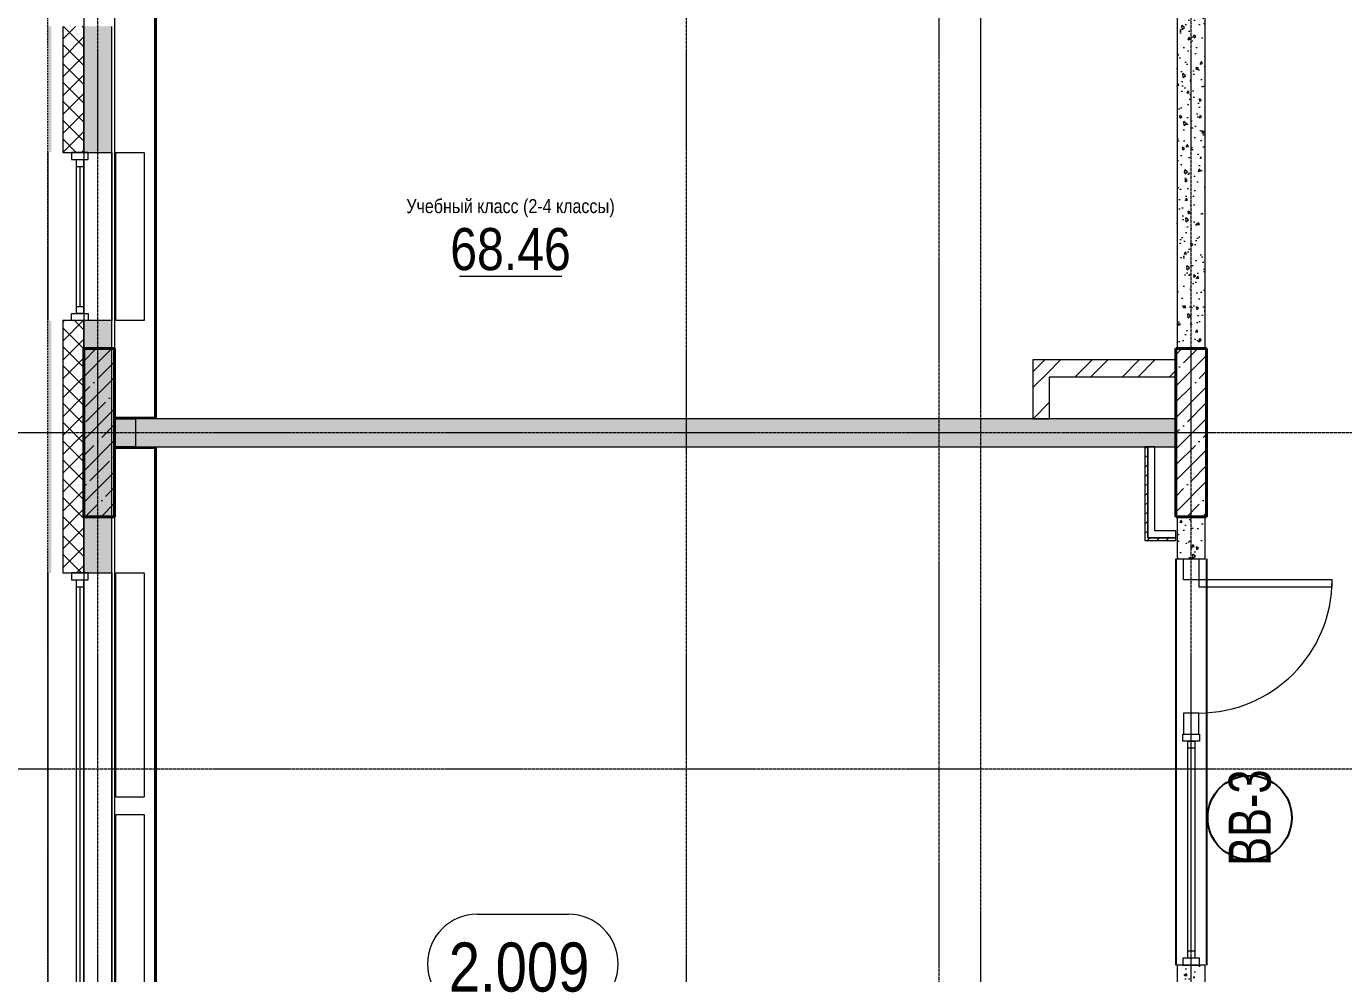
# Model space of a CAD drawing. Header units: millimetres. Extents: x -65509 to 912790, y 446 to 713294.
# Drawn here: x 141686 to 151083, y 168715 to 175475 of the extents above; entities that cross this region are included whole.
import ezdxf
from ezdxf.enums import TextEntityAlignment as Align

# ---------------------------------------------------------------- set-up
doc = ezdxf.new("R2010")
doc.units = ezdxf.units.MM
for name, pattern in [('CENTER2', [28.575, 19.05, -3.175, 3.175, -3.175]), ('DASHED', [19.05, 12.7, -6.35]), ('HIDDEN2', [4.7625, 3.175, -1.5875])]:
    doc.linetypes.add(name, pattern=pattern)
doc.layers.get('Defpoints').update_dxf_attribs({"color": 250})
for name, color, linetype, lineweight in [('A-AREA', 250, 'Continuous', 15), ('A-Wall_Материал_Газоблок_Контур', 250, 'Continuous', 0), ('АР_Area', 250, 'Continuous', 5), ('АР_Витраж', 250, 'Continuous', 13), ('АР_Витраж марка', 250, 'Continuous', 9), ('АР_Двери_витраж', 250, 'Continuous', 9), ('АР_Колонны', 250, 'Continuous', 30), ('АР_Окна', 250, 'Continuous', 5), ('АР_площадь пом', 250, 'Continuous', 5), ('АР_Стены ГКЛ', 250, 'Continuous', 15), ('АР_Стены ЖБ', 250, 'Continuous', 35), ('АР_Стены кирпич', 250, 'Continuous', 20), ('АР_Стены ПЕНОблок', 250, 'Continuous', 20), ('АР_Утеплитель', 250, 'Continuous', 0), ('АР_Штриховка', 250, 'Continuous', 0), ('КМ_Фахверки', 250, 'Continuous', 25), ('ОВ_Отопление', 250, 'Continuous', 5), ('РД_Оси_100', 250, 'Continuous', 0), ('РД_проем_инж перемыч_фахверк', 250, 'Continuous', 18)]:
    doc.layers.add(name, color=color, linetype=linetype, lineweight=lineweight)
doc.layers.add('АР_Делит', color=250, linetype='Continuous', lineweight=0, plot=False)
doc.layers.add('РД_Проем', color=250, linetype='Continuous', lineweight=0, plot=False)
doc.layers.add('АР_Отопительные приборы', color=1, linetype='HIDDEN2', lineweight=0, true_color=0xff0000)
doc.layers.add('Зашивка радиаторов тип 1 (фанера и МДФ)', color=7, linetype='Continuous', lineweight=0, true_color=0x000085)
doc.layers.add('РД_Витраж_вн', color=250, linetype='Continuous')
doc.styles.add('Arial_09', font='ARIALN.TTF', dxfattribs={"width": 0.9})
doc.styles.add('style1', font='ARIALN.TTF')
pattern_1 = [(45, (142195.16, 127275.07), (-112.2532, 112.2532), []), (45, (142307.41, 127275.07), (-112.2532, 112.2532), [198.4375, -39.6875, 0, -39.6875])]

# ---------------------------------------------------------------- blocks, each defined once
blk = doc.blocks.new('СОШ_2200_АР_ОСИ_М100_28.05.24')
at = {"layer": 'АР_Делит', "color": 5, "linetype": 'DASHED'}
blk.add_lwpolyline([(114955, 135155), (114955, -355), (93595.036, -355), (93595.036, 13855), (94145, 13855), (94145, 68320), (66055, 68320), (66055, 13857.73), (83455, 13857.73), (83455, -355), (45245, -355), (45245, 13145), (44695, 13145), (44695, 26755), (45245, 26755), (45245, 68320), (20455, 68320), (20455, 26755), (27955, 26755), (27955, 13145), (-355, 13145), (-355, 100855), (37145, 100855), (37145, 129155)], dxfattribs=at)
at = {"layer": 'РД_Оси_100', "linetype": 'CENTER2'}
for p, q in [((0, -6155), (0, 139938.679)), ((4200, -6155), (4200, 139938.679)), ((29555, 45300), (-5954.958, 45300)), ((29555, 42900), (-5954.958, 42900))]:
    blk.add_line(p, q, dxfattribs=at)
for points in [[(5849.555, 139938.679), (6000, 139538.679), (6000, -6194.559)], [(6300, -6195.83), (6300, 139538.679), (6450, 139938.679)], [(7800, -6155), (7800, 139938.679)]]:
    blk.add_lwpolyline(points, dxfattribs=at)
blk = doc.blocks.new('otv_в_стене')
at = {"linetype": 'Continuous'}
blk.add_lwpolyline([(0, -1), (0, 0), (1, 0), (1, -1)], close=True, dxfattribs=at)
blk.add_solid([(0, -1), (0, 0), (0.5, -0.5), (1, 0)], dxfattribs=at)
blk = doc.blocks.new('MOK-МаркаПом_овал_ареал')
for p, q in [((-2.986, 3.764), (3.522, 3.764)), ((-2.75, -3), (2.75, -3))]:
    blk.add_line(p, q)
for centre, radius, start, end in [((-2.986, 0.215), 3.55, 90, 270), ((3.522, 0.215), 3.55, 270, 90), ((-7.411, 0), 7.161, 0, 0.00095)]:
    blk.add_arc(centre, radius, start, end)
at = {"color": 0, "style": 'style1'}
blk.add_attdef('АР-ПОМЕЩЕНИЕ:НОМЕР', text='', height=3, dxfattribs=at).set_placement((0.261, 0), align=Align.MIDDLE)
blk = doc.blocks.new('MOK-МаркаПомещения1')
at = {"layer": 'A-AREA', "color": 0}
blk.add_line((-3.651, -1.944), (3.649, -1.944), dxfattribs=at)
at = {"layer": 'A-AREA', "color": 0, "style": 'style1'}
blk.add_attdef('АР-ПОМЕЩЕНИЕ:ПЛОЩАДЬ', text='', height=3, dxfattribs=at).set_placement((0, 0), align=Align.MIDDLE)
at = {"layer": 'Defpoints', "style": 'style1', "flags": 8}
blk.add_attdef('АР-ПОМЕЩЕНИЕ:НАИМЕНОВАНИЕ', text='', height=1, dxfattribs=at).set_placement((0, 2.956), align=Align.MIDDLE)
blk = doc.blocks.new('МаркаВитража1')
at = {"layer": 'Defpoints'}
blk.add_circle((0, 0), 3, dxfattribs=at)
at = {"color": 0, "linetype": 'ByBlock', "lineweight": -2, "style": 'Arial_09', "width": 0.9}
blk.add_attdef('АР-ОКНО:НАИМЕНОВАНИЕ', text='', height=3, dxfattribs=at).set_placement((0, 0), align=Align.MIDDLE)

msp = doc.modelspace()

# ---------------------------------------------------------------- hatches: boundary and pattern name
at = {"layer": 'АР_Стены ГКЛ', "linetype": 'Continuous', "lineweight": 0}
h = msp.add_hatch(dxfattribs=at)
h.set_pattern_fill('ANSI31', color=256, scale=15, style=0)
h.set_pattern_definition([(45, (142195.157, 127275.073), (-33.67596, 33.67596), [])])
h.paths.add_polyline_path([(149665.157, 171805.073), (149685.157, 171825.073), (149685.157, 172475.073), (149665.157, 172475.073)], flags=0)
h = msp.add_hatch(dxfattribs=at)
h.set_pattern_fill('ANSI31', color=256, scale=15, style=0)
h.set_pattern_definition([(45, (142195.157, 127275.073), (-33.67596, 33.67596), [])])
h.paths.add_polyline_path([(149885.157, 171805.073), (149885.157, 171825.073), (149685.157, 171825.073), (149665.157, 171805.073)], flags=0)
at = {"layer": 'АР_Штриховка', "linetype": 'Continuous', "lineweight": 0}
h = msp.add_hatch(dxfattribs=at)
h.set_pattern_fill('_U', color=256, style=0, pattern_type=0)
h.set_pattern_definition([(360, (142195.1574, 127275.0729), (-8e-17, 1), [])])
h.paths.add_polyline_path([(141840.157, 143075.073), (141865.157, 143075.073), (141865.157, 143975.073), (141840.157, 143975.073)], flags=0)
h.paths.add_polyline_path([(141840.157, 145175.073), (141865.157, 145175.073), (141865.157, 146075.073), (141840.157, 146075.073)], flags=0)
h.paths.add_polyline_path([(141840.157, 149375.073), (141865.157, 149375.073), (141865.157, 150875.073), (141840.157, 150875.073)], flags=0)
h.paths.add_polyline_path([(141840.157, 153275.073), (141865.157, 153275.073), (141865.157, 154775.073), (141840.157, 154775.073)], flags=0)
h.paths.add_polyline_path([(141840.157, 155975.073), (141865.157, 155975.073), (141865.157, 156875.073), (141840.157, 156875.073)], flags=0)
h.paths.add_polyline_path([(141840.157, 158075.073), (141865.157, 158075.073), (141865.157, 158975.073), (141840.157, 158975.073)], flags=0)
h.paths.add_polyline_path([(141840.157, 162275.073), (141865.157, 162275.073), (141865.157, 164075.073), (141840.157, 164075.073)], flags=0)
h.paths.add_polyline_path([(141840.157, 165275.073), (141865.157, 165275.073), (141865.157, 166175.073), (141840.157, 166175.073)], flags=0)
h.paths.add_polyline_path([(141840.157, 167375.073), (141865.157, 167375.073), (141865.157, 168275.073), (141840.157, 168275.073)], flags=0)
h.paths.add_polyline_path([(141840.157, 171575.073), (141865.157, 171575.073), (141865.157, 173375.073), (141840.157, 173375.073)], flags=0)
h.paths.add_polyline_path([(141840.157, 174575.073), (141865.157, 174575.073), (141865.157, 175475.073), (141840.157, 175475.073)], flags=0)
h.paths.add_polyline_path([(141840.157, 176675.073), (141865.157, 176675.073), (141865.157, 177575.073), (141840.157, 177575.073)], flags=0)
h.paths.add_polyline_path([(141840.157, 180875.073), (141865.157, 180875.073), (141865.157, 182675.073), (141840.157, 182675.073)], flags=0)
h.paths.add_polyline_path([(141840.157, 183875.073), (141865.157, 183875.073), (141865.157, 184775.073), (141840.157, 184775.073)], flags=0)
h.paths.add_polyline_path([(141840.157, 185975.073), (141865.157, 185975.073), (141865.157, 186875.073), (141840.157, 186875.073)], flags=0)
h.paths.add_polyline_path([(141840.157, 190175.073), (141865.157, 190175.073), (141865.157, 191875.073), (141840.157, 191875.073)], flags=0)
h.paths.add_polyline_path([(141840.157, 194275.073), (141865.157, 194275.073), (141865.157, 195175.073), (141840.157, 195175.073)], flags=0)
h.paths.add_polyline_path([(141840.157, 196675.073), (141865.157, 196675.073), (141865.157, 197875.073), (141840.157, 197875.073)], flags=0)
h.paths.add_polyline_path([(141840.157, 200275.073), (141865.157, 200275.073), (141865.157, 201175.073), (141840.157, 201175.073)], flags=0)
h.paths.add_polyline_path([(141840.157, 202675.073), (141865.157, 202675.073), (141865.157, 203875.073), (141840.157, 203875.073)], flags=0)
h.paths.add_polyline_path([(141840.157, 206275.073), (141865.157, 206275.073), (141865.157, 207175.073), (141840.157, 207175.073)], flags=0)
h.paths.add_polyline_path([(141840.157, 208675.073), (141865.157, 208675.073), (141865.157, 210175.073), (141840.157, 210175.073)], flags=0)
h.paths.add_polyline_path([(141840.157, 212575.073), (141865.157, 212575.073), (141865.157, 213475.073), (141840.157, 213475.073)], flags=0)
h.paths.add_polyline_path([(141840.157, 214975.073), (141865.157, 214975.073), (141865.157, 216375.073), (141840.157, 216375.073)], flags=0)
h.paths.add_polyline_path([(141840.157, 217575.073), (141865.157, 217575.073), (141865.157, 218075.073), (141840.157, 218075.073)], flags=0)
h = msp.add_hatch(dxfattribs=at)
h.set_pattern_fill('ANSI37', color=256, scale=30, style=0)
h.set_pattern_definition([(45, (142195.16, 127275.07), (-67.35192, 67.35192), []), (135, (142195.16, 127275.07), (-67.35192, -67.35192), [])])
h.paths.add_polyline_path([(141945.157, 143075.073), (142095.157, 143075.073), (142095.157, 143975.073), (141945.157, 143975.073)], flags=0)
h.paths.add_polyline_path([(141945.157, 145175.073), (142095.157, 145175.073), (142095.157, 146075.073), (141945.157, 146075.073)], flags=0)
h.paths.add_polyline_path([(141945.157, 149375.073), (142095.157, 149375.073), (142095.157, 150875.073), (141945.157, 150875.073)], flags=0)
h.paths.add_polyline_path([(141945.157, 153275.073), (142095.157, 153275.073), (142095.157, 154775.073), (141945.157, 154775.073)], flags=0)
h.paths.add_polyline_path([(141945.157, 155975.073), (142095.157, 155975.073), (142095.157, 156875.073), (141945.157, 156875.073)], flags=0)
h.paths.add_polyline_path([(141945.157, 158075.073), (142095.157, 158075.073), (142095.157, 158975.073), (141945.157, 158975.073)], flags=0)
h.paths.add_polyline_path([(141945.157, 162275.073), (142095.157, 162275.073), (142095.157, 164075.073), (141945.157, 164075.073)], flags=0)
h.paths.add_polyline_path([(141945.157, 165275.073), (142095.157, 165275.073), (142095.157, 166175.073), (141945.157, 166175.073)], flags=0)
h.paths.add_polyline_path([(141945.157, 167375.073), (142095.157, 167375.073), (142095.157, 168275.073), (141945.157, 168275.073)], flags=0)
h.paths.add_polyline_path([(141945.157, 171575.073), (142095.157, 171575.073), (142095.157, 173375.073), (141945.157, 173375.073)], flags=0)
h.paths.add_polyline_path([(141945.157, 174575.073), (142095.157, 174575.073), (142095.157, 175475.073), (141945.157, 175475.073)], flags=0)
h.paths.add_polyline_path([(141945.157, 176675.073), (142095.157, 176675.073), (142095.157, 177575.073), (141945.157, 177575.073)], flags=0)
h.paths.add_polyline_path([(141945.157, 180875.073), (142095.157, 180875.073), (142095.157, 182675.073), (141945.157, 182675.073)], flags=0)
h.paths.add_polyline_path([(141945.157, 183875.073), (142095.157, 183875.073), (142095.157, 184775.073), (141945.157, 184775.073)], flags=0)
h.paths.add_polyline_path([(141945.157, 185975.073), (142095.157, 185975.073), (142095.157, 186875.073), (141945.157, 186875.073)], flags=0)
h.paths.add_polyline_path([(141945.157, 190175.073), (142095.157, 190175.073), (142095.157, 191875.073), (141945.157, 191875.073)], flags=0)
h.paths.add_polyline_path([(141945.157, 194275.073), (142095.157, 194275.073), (142095.157, 195175.073), (141945.157, 195175.073)], flags=0)
h.paths.add_polyline_path([(141945.157, 196675.073), (142095.157, 196675.073), (142095.157, 197875.073), (141945.157, 197875.073)], flags=0)
h.paths.add_polyline_path([(141945.157, 200275.073), (142095.157, 200275.073), (142095.157, 201175.073), (141945.157, 201175.073)], flags=0)
h.paths.add_polyline_path([(141945.157, 202675.073), (142095.157, 202675.073), (142095.157, 203875.073), (141945.157, 203875.073)], flags=0)
h.paths.add_polyline_path([(141945.157, 206275.073), (142095.157, 206275.073), (142095.157, 207175.073), (141945.157, 207175.073)], flags=0)
h.paths.add_polyline_path([(141945.157, 208675.073), (142095.157, 208675.073), (142095.157, 210175.073), (141945.157, 210175.073)], flags=0)
h.paths.add_polyline_path([(141945.157, 212575.073), (142095.157, 212575.073), (142095.157, 213475.073), (141945.157, 213475.073)], flags=0)
h.paths.add_polyline_path([(141945.157, 214975.073), (142095.157, 214975.073), (142095.157, 216375.073), (141945.157, 216375.073)], flags=0)
h.paths.add_polyline_path([(141945.157, 217575.073), (142095.157, 217575.073), (142095.157, 218075.073), (141945.157, 218075.073)], flags=0)
h = msp.add_hatch(dxfattribs=at)
h.set_pattern_fill('AR-CONC', color=256, style=0)
h.set_pattern_definition([(50, (142195.16, 127275.07), (182.18467, -15.93909), [19.05, -209.55]), (355, (142195.16, 127275.07), (-35.24342, 191.05685), [15.24, -167.6406]), (100.45144, (142210.34, 127273.74), (146.94125, 175.11775), [16.19, -178.09024]), (46.1842, (142195.16, 127325.87), (271.07904, -42.04233), [28.575, -314.325]), (96.63556, (142217.75, 127322.37), (237.4041, 247.4261), [24.285, -267.1356]), (351.18415, (142195.16, 127325.87), (237.4041, 247.4261), [22.86, -251.4597]), (21, (142220.56, 127313.17), (151.6144, -102.2652), [19.05, -209.55]), (326, (142220.56, 127313.17), (61.80203, 184.18797), [15.24, -167.64]), (71.45144, (142233.2, 127304.65), (213.41642, 81.92277), [16.19, -178.08994]), (37.5, (142195.16, 127275.07), (3.088603, 84.55504), [0, -165.608, 0, -170.18, 0, -168.275]), (7.5, (142195.16, 127275.07), (66.81966, 100.180575), [0, -97.028, 0, -161.798, 0, -64.135]), (327.5, (142138.515, 127275.07), (135.590595, -5.728744), [0, -63.5, 0, -198.12, 0, -262.89]), (317.5, (142113.12, 127275.07), (148.12918, 25.42649), [0, -82.55, 0, -131.572, 0, -186.69])])
h.paths.add_polyline_path([(142095.157, 143075.073), (142295.157, 143075.073), (142295.157, 143975.073), (142095.157, 143975.073)], flags=0)
h.paths.add_polyline_path([(142095.157, 145175.073), (142295.157, 145175.073), (142295.157, 146075.073), (142095.157, 146075.073)], flags=0)
h.paths.add_polyline_path([(142095.157, 149375.073), (142295.157, 149375.073), (142295.157, 150875.073), (142095.157, 150875.073)], flags=0)
h.paths.add_polyline_path([(142095.157, 153275.073), (142295.157, 153275.073), (142295.157, 154775.073), (142095.157, 154775.073)], flags=0)
h.paths.add_polyline_path([(142095.157, 155975.073), (142295.157, 155975.073), (142295.157, 156875.073), (142095.157, 156875.073)], flags=0)
h.paths.add_polyline_path([(142095.157, 158075.073), (142295.157, 158075.073), (142295.157, 158975.073), (142095.157, 158975.073)], flags=0)
h.paths.add_polyline_path([(142095.157, 162275.073), (142295.157, 162275.073), (142295.157, 164075.073), (142095.157, 164075.073)], flags=0)
h.paths.add_polyline_path([(142095.157, 165275.073), (142295.157, 165275.073), (142295.157, 166175.073), (142095.157, 166175.073)], flags=0)
h.paths.add_polyline_path([(142095.157, 167375.073), (142295.157, 167375.073), (142295.157, 168275.073), (142095.157, 168275.073)], flags=0)
h.paths.add_polyline_path([(142095.157, 171575.073), (142295.157, 171575.073), (142295.157, 173375.073), (142095.157, 173375.073)], flags=0)
h.paths.add_polyline_path([(142095.157, 174575.073), (142295.157, 174575.073), (142295.157, 175475.073), (142095.157, 175475.073)], flags=0)
h.paths.add_polyline_path([(142095.157, 176675.073), (142295.157, 176675.073), (142295.157, 177575.073), (142095.157, 177575.073)], flags=0)
h.paths.add_polyline_path([(142095.157, 180875.073), (142295.157, 180875.073), (142295.157, 182675.073), (142095.157, 182675.073)], flags=0)
h.paths.add_polyline_path([(142095.157, 183875.073), (142295.157, 183875.073), (142295.157, 184775.073), (142095.157, 184775.073)], flags=0)
h.paths.add_polyline_path([(142095.157, 185975.073), (142295.157, 185975.073), (142295.157, 186875.073), (142095.157, 186875.073)], flags=0)
h.paths.add_polyline_path([(142095.157, 190175.073), (142295.157, 190175.073), (142295.157, 191875.073), (142095.157, 191875.073)], flags=0)
h.paths.add_polyline_path([(142095.157, 194275.073), (142295.157, 194275.073), (142295.157, 195175.073), (142095.157, 195175.073)], flags=0)
h.paths.add_polyline_path([(142095.157, 196675.073), (142295.157, 196675.073), (142295.157, 197875.073), (142095.157, 197875.073)], flags=0)
h.paths.add_polyline_path([(142095.157, 200275.073), (142295.157, 200275.073), (142295.157, 201175.073), (142095.157, 201175.073)], flags=0)
h.paths.add_polyline_path([(142095.157, 202675.073), (142295.157, 202675.073), (142295.157, 203875.073), (142095.157, 203875.073)], flags=0)
h.paths.add_polyline_path([(142095.157, 206275.073), (142295.157, 206275.073), (142295.157, 207175.073), (142095.157, 207175.073)], flags=0)
h.paths.add_polyline_path([(142095.157, 208675.073), (142295.157, 208675.073), (142295.157, 210175.073), (142095.157, 210175.073)], flags=0)
h.paths.add_polyline_path([(142095.157, 212575.073), (142295.157, 212575.073), (142295.157, 213475.073), (142095.157, 213475.073)], flags=0)
h.paths.add_polyline_path([(142095.157, 214975.073), (142295.157, 214975.073), (142295.157, 216375.073), (142095.157, 216375.073)], flags=0)
h.paths.add_polyline_path([(142095.157, 217575.073), (142295.157, 217575.073), (142295.157, 218075.073), (142095.157, 218075.073)], flags=0)
h = msp.add_hatch(dxfattribs=at)
h.set_pattern_fill('AR-CONC', color=256, angle=45, style=0)
h.set_pattern_definition([(95, (142195.16, 127275.07), (140.09465, 117.5534), [19.05, -209.55]), (40, (142195.16, 127275.07), (-160.01845, 110.1767), [15.24, -167.6406]), (145.45144, (142206.83, 127284.87), (-19.9238, 227.7301), [16.19, -178.09024]), (91.1842, (142159.24, 127311), (221.4102, 161.9534), [28.575, -314.325]), (141.63556, (142177.7, 127324.5), (-7.0866, 342.8268), [24.285, -267.1356]), (36.18415, (142159.24, 127311), (-7.0866, 342.8268), [22.86, -251.4597]), (66, (142186.18, 127319.97), (179.52, 34.89515), [19.05, -209.55]), (11, (142186.18, 127319.97), (-86.5399, 173.9412), [15.24, -167.64]), (116.45145, (142201.14, 127322.88), (92.98005, 208.83634), [16.19, -178.08994]), (82.5, (142195.16, 127275.07), (-57.60547, 61.97341), [0, -165.608, 0, -170.18, 0, -168.275]), (52.5, (142195.16, 127275.07), (-23.58973, 118.087), [0, -97.028, 0, -161.798, 0, -64.135]), (12.5, (142155.105, 127235.02), (99.92786, 91.8262), [0, -63.5, 0, -198.12, 0, -262.89]), (2.5, (142137.14, 127217.06), (86.7639, 122.7224), [0, -82.55, 0, -131.572, 0, -186.69])])
h.paths.add_polyline_path([(149895.157, 173175.073), (150095.157, 173175.073), (150095.157, 176675.073), (149895.157, 176675.073)], flags=0)
at = {"layer": 'АР_Штриховка', "linetype": 'Continuous', "lineweight": 5}
h = msp.add_hatch(dxfattribs=at)
h.set_pattern_fill('ANSI35', color=256, scale=25, style=0)
h.set_pattern_definition(pattern_1)
h.paths.add_polyline_path([(142095.157, 171975.073), (142315.157, 171975.073), (142315.157, 173175.073), (142095.157, 173175.073)], flags=0)
at = {"layer": 'АР_Штриховка', "linetype": 'Continuous', "lineweight": 0}
h = msp.add_hatch(dxfattribs=at)
h.set_pattern_fill('ANSI32', color=256, scale=25, style=0)
h.set_pattern_definition([(45, (142195.16, 127275.07), (-168.3798, 168.3798), []), (45, (142307.4, 127275.07), (-168.3798, 168.3798), [])])
h.paths.add_polyline_path([(148865.157, 172675.073), (148985.157, 172675.073), (148985.157, 172975.073), (148865.157, 173095.073)], flags=0)
h = msp.add_hatch(dxfattribs=at)
h.set_pattern_fill('ANSI32', color=256, scale=25, style=0)
h.set_pattern_definition([(45, (142195.16, 127275.07), (-168.3798, 168.3798), []), (45, (142307.4, 127275.07), (-168.3798, 168.3798), [])])
h.paths.add_polyline_path([(148865.157, 173095.073), (148985.157, 172975.073), (149885.157, 172975.073), (149885.157, 173095.073)], flags=0)
at = {"layer": 'АР_Штриховка', "linetype": 'Continuous', "lineweight": 5}
h = msp.add_hatch(dxfattribs=at)
h.set_pattern_fill('ANSI35', color=256, scale=25, style=0)
h.set_pattern_definition(pattern_1)
h.paths.add_polyline_path([(149885.157, 171975.073), (150105.157, 171975.073), (150105.157, 173175.073), (149885.157, 173175.073)], flags=0)
at = {"layer": 'АР_Штриховка', "linetype": 'Continuous', "lineweight": 0}
h = msp.add_hatch(dxfattribs=at)
h.set_pattern_fill('AR-CONC', color=256, angle=45, style=0)
h.set_pattern_definition([(95, (142195.16, 127275.07), (140.09465, 117.5534), [19.05, -209.55]), (40, (142195.16, 127275.07), (-160.01845, 110.1767), [15.24, -167.6406]), (145.45144, (142206.83, 127284.87), (-19.9238, 227.7301), [16.19, -178.09024]), (91.1842, (142159.24, 127311), (221.4102, 161.9534), [28.575, -314.325]), (141.63556, (142177.7, 127324.5), (-7.0866, 342.8268), [24.285, -267.1356]), (36.18415, (142159.24, 127311), (-7.0866, 342.8268), [22.86, -251.4597]), (66, (142186.18, 127319.97), (179.52, 34.89515), [19.05, -209.55]), (11, (142186.18, 127319.97), (-86.5399, 173.9412), [15.24, -167.64]), (116.45144, (142201.14, 127322.88), (92.98005, 208.83634), [16.19, -178.08994]), (82.5, (142195.16, 127275.07), (-57.60547, 61.97341), [0, -165.608, 0, -170.18, 0, -168.275]), (52.5, (142195.16, 127275.07), (-23.58973, 118.087), [0, -97.028, 0, -161.798, 0, -64.135]), (12.5, (142155.105, 127235.02), (99.92786, 91.8262), [0, -63.5, 0, -198.12, 0, -262.89]), (2.5, (142137.14, 127217.06), (86.7639, 122.7224), [0, -82.55, 0, -131.572, 0, -186.69])])
h.paths.add_polyline_path([(142315.157, 172675.073), (142315.157, 172475.073), (149885.157, 172475.073), (149885.157, 172675.073)], flags=0)
h = msp.add_hatch(dxfattribs=at)
h.set_pattern_fill('AR-CONC', color=256, angle=45, style=0)
h.set_pattern_definition([(95, (142195.16, 127275.07), (140.09465, 117.5534), [19.05, -209.55]), (40, (142195.16, 127275.07), (-160.01845, 110.1767), [15.24, -167.6406]), (145.45144, (142206.83, 127284.87), (-19.9238, 227.7301), [16.19, -178.09024]), (91.1842, (142159.24, 127311), (221.4102, 161.9534), [28.575, -314.325]), (141.63556, (142177.7, 127324.5), (-7.0866, 342.8268), [24.285, -267.1356]), (36.18415, (142159.24, 127311), (-7.0866, 342.8268), [22.86, -251.4597]), (66, (142186.18, 127319.97), (179.52, 34.89515), [19.05, -209.55]), (11, (142186.18, 127319.97), (-86.5399, 173.9412), [15.24, -167.64]), (116.45145, (142201.14, 127322.88), (92.98005, 208.83634), [16.19, -178.0899]), (82.5, (142195.16, 127275.07), (-57.60547, 61.97341), [0, -165.608, 0, -170.18, 0, -168.275]), (52.5, (142195.16, 127275.07), (-23.58973, 118.087), [0, -97.028, 0, -161.798, 0, -64.135]), (12.5, (142155.105, 127235.02), (99.92786, 91.8262), [0, -63.5, 0, -198.12, 0, -262.89]), (2.5, (142137.14, 127217.06), (86.7639, 122.7224), [0, -82.55, 0, -131.572, 0, -186.69])])
h.paths.add_polyline_path([(149895.157, 168275.073), (150095.157, 168275.073), (150095.157, 168775.073), (149895.157, 168775.073)], flags=0)
h.paths.add_polyline_path([(149895.157, 171675.073), (150095.157, 171675.073), (150095.157, 171975.073), (149895.157, 171975.073)], flags=0)

# ---------------------------------------------------------------- linework, layer by layer
at = {"layer": 'A-Wall_Материал_Газоблок_Контур', "linetype": 'Continuous', "lineweight": 0}
for p, q in [((141840.157, 174575.073), (141840.157, 173375.073)), ((142295.157, 173375.073), (142295.157, 174575.073)), ((141840.157, 171575.073), (141840.157, 168275.073)), ((142295.157, 168275.073), (142295.157, 171575.073))]:
    msp.add_line(p, q, dxfattribs=at)
at = {"layer": 'АР_Витраж', "linetype": 'Continuous', "lineweight": 5}
for p, q in [((149885.157, 168775.073), (149885.157, 170425.073)), ((150105.157, 168775.073), (150105.157, 170425.073))]:
    msp.add_line(p, q, dxfattribs=at)
at = {"layer": 'АР_Витраж', "linetype": 'Continuous', "lineweight": 13}
for p, q in [((150020.157, 170325.073), (149970.157, 170325.073)), ((149995.157, 168875.073), (149995.157, 170325.073)), ((150020.157, 168875.073), (149970.157, 168875.073))]:
    msp.add_line(p, q, dxfattribs=at)
for points in [[(149935.157, 170375.073), (149935.157, 170425.073), (150055.157, 170425.073), (150055.157, 170375.073)], [(150020.157, 168825.073), (149970.157, 168825.073), (149970.157, 170375.073), (150020.157, 170375.073)], [(149935.157, 168825.073), (149935.157, 168775.073), (150055.157, 168775.073), (150055.157, 168825.073)]]:
    msp.add_lwpolyline(points, close=True, dxfattribs=at)
at = {"layer": 'АР_Двери_витраж', "linetype": 'Continuous', "lineweight": 9}
for points in [[(149940.157, 171525.073), (149940.157, 171675.073), (150050.157, 171675.073), (150050.157, 171525.073)], [(150050.157, 171525.073), (150050.157, 171475.073), (151000.157, 171475.073), (151000.157, 171525.073)], [(149940.157, 170575.073), (149940.157, 170425.073), (150050.157, 170425.073), (150050.157, 170575.073)]]:
    msp.add_lwpolyline(points, close=True, dxfattribs=at)
msp.add_arc((150050.157, 171525.073), 950, 270, 0, dxfattribs=at)
at = {"layer": 'АР_Колонны', "linetype": 'HIDDEN2', "lineweight": 25}
for p, q in [((142095.157, 173175.073), (142315.157, 173175.073)), ((142095.157, 171975.073), (142095.157, 173175.073)), ((142315.157, 173175.073), (142315.157, 171975.073)), ((149885.157, 173175.073), (150105.157, 173175.073)), ((149885.157, 171975.073), (149885.157, 173175.073)), ((150105.157, 173175.073), (150105.157, 171975.073)), ((142315.157, 171975.073), (142095.157, 171975.073)), ((150105.157, 171975.073), (149885.157, 171975.073))]:
    msp.add_line(p, q, dxfattribs=at)
at = {"layer": 'АР_Колонны', "linetype": 'Continuous', "lineweight": 35}
for p, q in [((142095.157, 173175.073), (142315.157, 173175.073)), ((142095.157, 171975.073), (142095.157, 173175.073)), ((142315.157, 171975.073), (142315.157, 173175.073)), ((149885.157, 173175.073), (150105.157, 173175.073)), ((149885.157, 171975.073), (149885.157, 173175.073)), ((150105.157, 171975.073), (150105.157, 173175.073)), ((142095.157, 171975.073), (142315.157, 171975.073)), ((149885.157, 171975.073), (150105.157, 171975.073))]:
    msp.add_line(p, q, dxfattribs=at)
at = {"layer": 'АР_Окна', "linetype": 'Continuous', "lineweight": 5}
for p, q in [((141840.157, 174575.073), (141840.157, 173375.073)), ((142295.157, 174575.073), (142295.157, 173375.073)), ((142042.657, 174475.073), (142092.657, 174475.073)), ((142067.657, 174475.073), (142067.657, 173475.073)), ((142042.657, 173475.073), (142092.657, 173475.073)), ((141840.157, 171575.073), (141840.157, 168275.073)), ((142295.157, 171575.073), (142295.157, 168275.073)), ((142042.657, 171475.073), (142092.657, 171475.073)), ((142067.657, 171475.073), (142067.657, 168375.073))]:
    msp.add_line(p, q, dxfattribs=at)
for points in [[(142127.657, 174525.073), (142127.657, 174575.073), (142007.657, 174575.073), (142007.657, 174525.073)], [(142042.657, 174525.073), (142092.657, 174525.073), (142092.657, 173425.073), (142042.657, 173425.073)], [(142127.657, 173425.073), (142127.657, 173375.073), (142007.657, 173375.073), (142007.657, 173425.073)], [(142127.657, 171525.073), (142127.657, 171575.073), (142007.657, 171575.073), (142007.657, 171525.073)], [(142042.657, 171525.073), (142092.657, 171525.073), (142092.657, 168325.073), (142042.657, 168325.073)]]:
    msp.add_lwpolyline(points, close=True, dxfattribs=at)
at = {"layer": 'АР_Отопительные приборы'}
for points in [[(142325.157, 174575.073), (142525.157, 174575.073), (142525.157, 173375.073), (142325.157, 173375.073)], [(142325.157, 171575.073), (142525.157, 171575.073), (142525.157, 169975.073), (142325.157, 169975.073)], [(142325.157, 169850.549), (142525.157, 169850.549), (142525.157, 168250.549), (142325.157, 168250.549)]]:
    msp.add_lwpolyline(points, close=True, dxfattribs=at)
at = {"layer": 'АР_Стены ГКЛ', "linetype": 'Continuous', "lineweight": 5}
for p, q in [((149685.157, 172475.073), (149665.157, 172475.073)), ((149665.157, 172475.073), (149665.157, 171805.073)), ((149735.157, 172475.073), (149685.157, 172475.073)), ((149685.157, 172475.073), (149685.157, 171825.073)), ((149685.157, 171825.073), (149685.157, 172475.073)), ((149735.157, 171875.073), (149735.157, 172475.073)), ((149885.157, 171875.073), (149735.157, 171875.073)), ((149885.157, 171825.073), (149885.157, 171875.073)), ((149665.157, 171805.073), (149885.157, 171805.073)), ((149685.157, 171825.073), (149885.157, 171825.073)), ((149885.157, 171825.073), (149685.157, 171825.073)), ((149885.157, 171805.073), (149885.157, 171825.073))]:
    msp.add_line(p, q, dxfattribs=at)
at = {"layer": 'АР_Стены ЖБ', "linetype": 'Continuous', "lineweight": 40}
for p, q in [((142315.157, 173175.073), (142095.157, 173175.073)), ((142095.157, 173175.073), (142095.157, 171975.073)), ((142315.157, 171975.073), (142315.157, 173175.073)), ((150105.157, 173175.073), (149885.157, 173175.073)), ((149885.157, 173175.073), (149885.157, 171975.073)), ((150105.157, 171975.073), (150105.157, 173175.073)), ((142095.157, 171975.073), (142315.157, 171975.073)), ((149885.157, 171975.073), (150105.157, 171975.073))]:
    msp.add_line(p, q, dxfattribs=at)
at = {"layer": 'АР_Стены кирпич', "linetype": 'Continuous', "lineweight": 20}
for p, q in [((148865.157, 173095.073), (148865.157, 172675.073)), ((149885.157, 173095.073), (148865.157, 173095.073)), ((149885.157, 172975.073), (149885.157, 173095.073)), ((148985.157, 172675.073), (148985.157, 172975.073)), ((148985.157, 172975.073), (149885.157, 172975.073)), ((148865.157, 172675.073), (148985.157, 172675.073))]:
    msp.add_line(p, q, dxfattribs=at)
at = {"layer": 'АР_Стены ПЕНОблок', "linetype": 'Continuous', "lineweight": 20}
for p, q in [((149895.157, 176675.073), (149895.157, 173175.073)), ((150095.157, 173175.073), (150095.157, 176675.073)), ((142095.157, 175475.073), (142095.157, 174575.073)), ((142295.157, 174575.073), (142295.157, 175475.073)), ((142095.157, 174575.073), (142295.157, 174575.073)), ((142295.157, 173375.073), (142095.157, 173375.073)), ((142095.157, 173375.073), (142095.157, 171575.073)), ((142295.157, 171575.073), (142295.157, 173375.073)), ((149895.157, 173175.073), (150095.157, 173175.073)), ((142315.157, 172675.073), (142315.157, 172475.073)), ((149885.157, 172675.073), (142315.157, 172675.073)), ((149885.157, 172475.073), (149885.157, 172675.073)), ((142315.157, 172475.073), (149885.157, 172475.073)), ((150095.157, 171975.073), (149895.157, 171975.073)), ((149895.157, 171975.073), (149895.157, 171675.073)), ((150095.157, 171675.073), (150095.157, 171975.073)), ((149895.157, 171675.073), (150095.157, 171675.073)), ((142095.157, 171575.073), (142295.157, 171575.073)), ((150095.157, 168775.073), (149895.157, 168775.073)), ((149895.157, 168775.073), (149895.157, 168275.073)), ((150095.157, 168275.073), (150095.157, 168775.073))]:
    msp.add_line(p, q, dxfattribs=at)
at = {"layer": 'АР_Утеплитель', "linetype": 'Continuous', "lineweight": 0}
for p, q in [((141945.157, 175475.073), (141945.157, 174575.073)), ((142095.157, 174575.073), (142095.157, 175475.073)), ((141945.157, 174575.073), (142095.157, 174575.073)), ((142095.157, 173375.073), (141945.157, 173375.073)), ((141945.157, 173375.073), (141945.157, 171575.073)), ((142095.157, 171575.073), (142095.157, 173375.073)), ((141945.157, 171575.073), (142095.157, 171575.073))]:
    msp.add_line(p, q, dxfattribs=at)
at = {"layer": 'Зашивка радиаторов тип 1 (фанера и МДФ)', "linetype": 'Continuous', "lineweight": 0}
for p, q in [((142315.044, 181775.073), (142315.157, 172685.073)), ((142602.657, 172685.077), (142602.544, 181775.076)), ((142602.544, 181775.076), (142602.657, 172685.077)), ((142615.157, 172685.077), (142615.044, 181775.077)), ((142315.157, 172685.073), (142615.157, 172685.077)), ((142315.157, 172465.073), (142315.044, 163375.073)), ((142315.157, 172465.073), (142615.157, 172465.069)), ((142602.544, 163375.069), (142602.657, 172465.069)), ((142602.657, 172465.069), (142602.544, 163375.069)), ((142615.044, 163375.069), (142615.157, 172465.069))]:
    msp.add_line(p, q, dxfattribs=at)
at = {"layer": 'КМ_Фахверки', "lineweight": 5}
msp.add_lwpolyline([(212895.157, 195850.073), (236595.157, 195849.49), (236595.157, 127175.073), (256895.157, 127175.073), (256895.126, 262175.073), (215195.161, 262175.073), (215195.161, 256175.073), (179595.157, 256175.073), (179595.157, 227875.073), (142095.157, 227875.073), (142095.157, 140675.073), (169895.157, 140675.073), (169895.157, 153775.073), (162395.157, 153775.073), (162395.157, 195850.073), (187695.157, 195850.073), (187695.157, 127175.073), (225395.157, 127175.073), (225395.157, 140875.073), (207995.156, 140875.08), (207995.156, 195850.073), (212896.745, 195850.073)], dxfattribs=at)
at = {"layer": 'РД_Витраж_вн', "linetype": 'Continuous', "lineweight": -3}
for p, q in [((149885.157, 171675.073), (149885.157, 168775.073)), ((150105.157, 171675.073), (150105.157, 168775.073))]:
    msp.add_line(p, q, dxfattribs=at)
at = {"layer": 'РД_Проем', "linetype": 'Continuous', "lineweight": 0}
for p, q in [((149885.157, 171675.073), (149885.157, 168775.073)), ((150105.157, 171675.073), (150105.157, 168775.073))]:
    msp.add_line(p, q, dxfattribs=at)
at = {"layer": 'РД_проем_инж перемыч_фахверк', "linetype": 'Continuous', "lineweight": 18}
for p, q in [((149885.157, 171675.073), (149885.157, 168775.073)), ((150105.157, 171675.073), (150105.157, 168775.073))]:
    msp.add_line(p, q, dxfattribs=at)

# ---------------------------------------------------------------- block references
at = {"layer": 'АР_Area', "linetype": 'Continuous', "lineweight": 5}
ref = msp.add_blockref('MOK-МаркаПом_овал_ареал', (145200.574, 168762.32), dxfattribs=dict(at, xscale=100, yscale=100, zscale=100))
ref.add_attrib('АР-ПОМЕЩЕНИЕ:НОМЕР', '2.009', dxfattribs={"layer": '0', "color": 0, "height": 350, "style": 'style1'}).set_placement((145200.574, 168762.32), align=Align.MIDDLE)
ref.add_attrib('АР-ПОМЕЩЕНИЕ:НАИМЕНОВАНИЕ', 'Учебный класс (2-4 классы)', dxfattribs={"layer": 'Defpoints', "color": 2, "height": 100, "style": 'style1'}).set_placement((145191.158, 168280.927), align=Align.MIDDLE)
at = {"layer": 'АР_Витраж марка', "linetype": 'Continuous', "lineweight": 9, "xscale": 100, "yscale": 100, "zscale": 100, "rotation": 90}
msp.add_blockref('МаркаВитража1', (150412.671, 169828.152), dxfattribs=at).add_auto_attribs({'АР-ОКНО:НАИМЕНОВАНИЕ': 'ВВ-3'})
at = {"layer": 'АР_площадь пом', "linetype": 'Continuous', "lineweight": 5}
ref = msp.add_blockref('MOK-МаркаПомещения1', (145139.545, 173885.594), dxfattribs=dict(at, xscale=100, yscale=100, zscale=100))
ref.add_attrib('АР-ПОМЕЩЕНИЕ:НАИМЕНОВАНИЕ', 'Учебный класс (2-4 классы)', dxfattribs={"layer": 'Defpoints', "height": 100, "style": 'style1'}).set_placement((145139.545, 174181.156), align=Align.MIDDLE)
ref.add_attrib('АР-ПОМЕЩЕНИЕ:ПЛОЩАДЬ', '68.46', dxfattribs={"layer": 'A-AREA', "color": 0, "height": 300, "style": 'style1'}).set_placement((145139.545, 173885.594), align=Align.MIDDLE)
at = {"layer": 'ОВ_Отопление', "xscale": 150, "yscale": 200}
msp.add_blockref('otv_в_стене', (142315.157, 172675.073), dxfattribs=at)
at = {"layer": 'РД_Оси_100'}
msp.add_blockref('СОШ_2200_АР_ОСИ_М100_28.05.24', (142195.157, 127275.073), dxfattribs=at)

doc.saveas('drawing.dxf')
